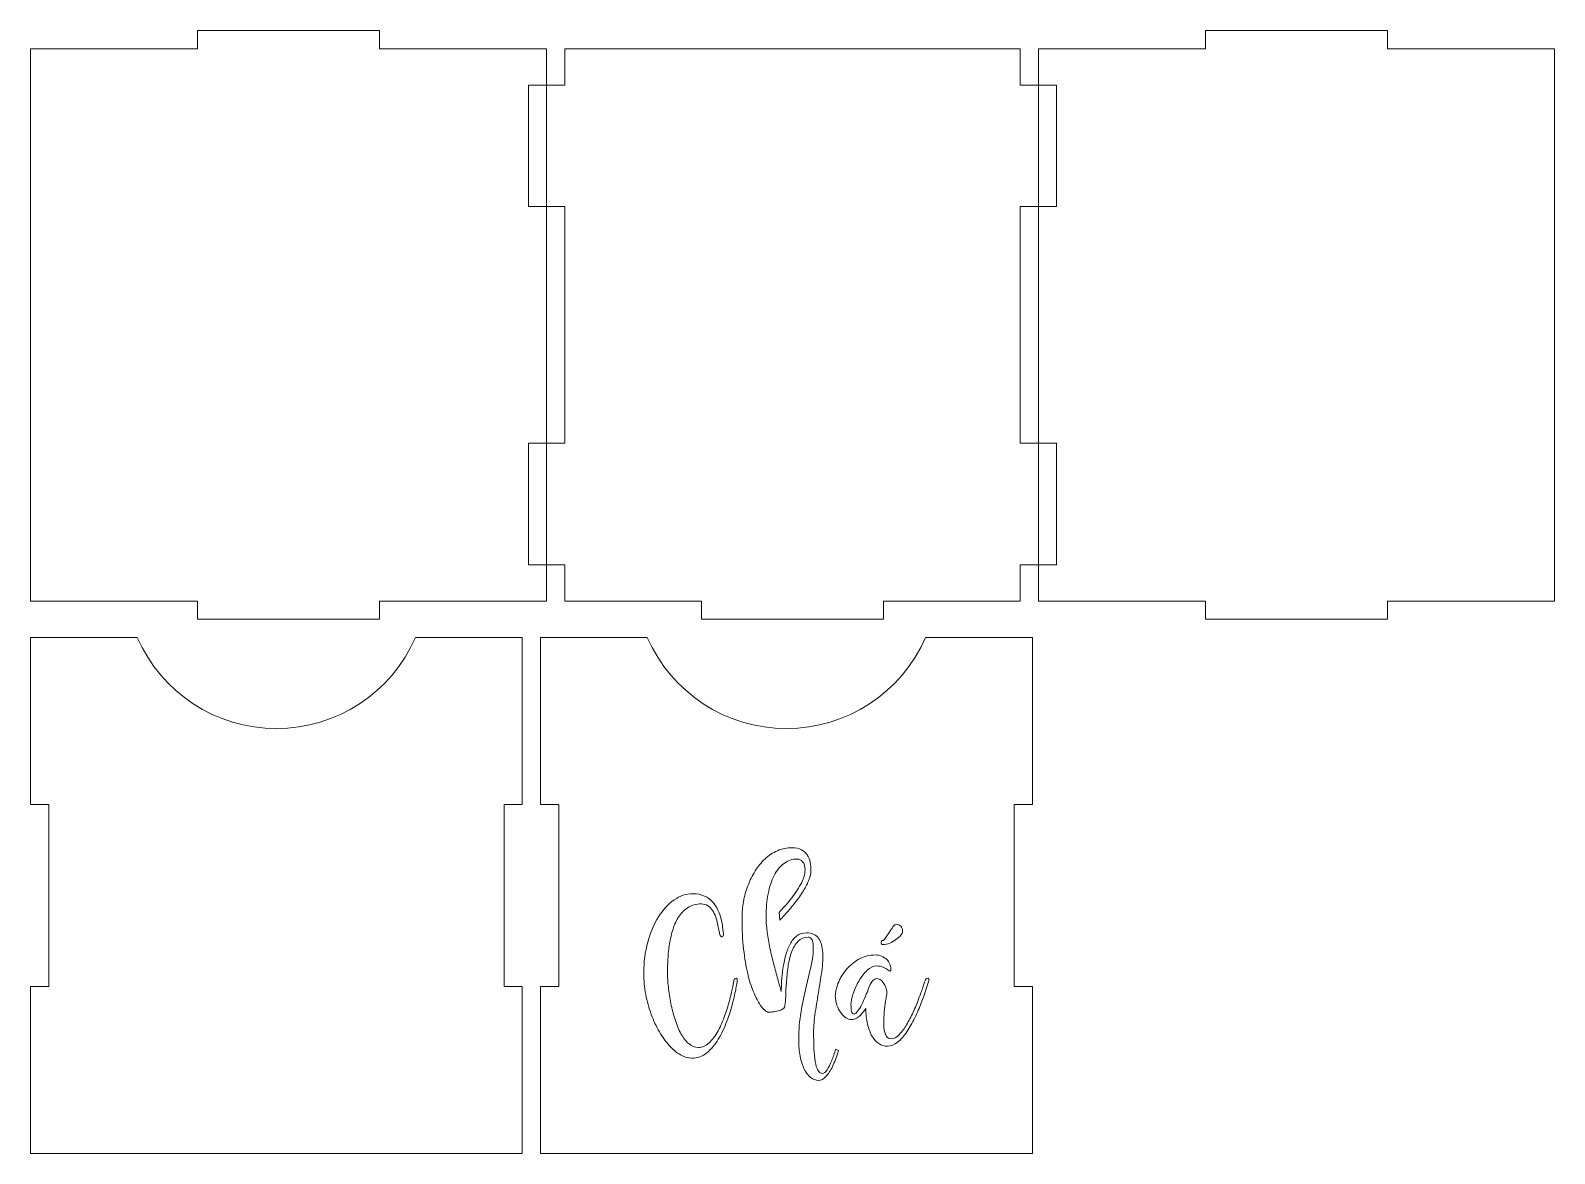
# Model space of a CAD drawing. Header units: millimetres. Extents: x -588 to 588, y -242 to 242.
# Drawn here: x -29.4 to 221.6, y 57.1 to 242.1 of the extents above; entities that cross this region are included whole.
import ezdxf

# ---------------------------------------------------------------- set-up
doc = ezdxf.new("R2010")
doc.units = ezdxf.units.MM
doc.header["$MEASUREMENT"] = 0
doc.layers.add('Layer 1', color=7, linetype='Continuous')

msp = doc.modelspace()

# ---------------------------------------------------------------- linework, layer by layer
at = {"layer": 'Layer 1', "color": 250, "lineweight": 20}
for points, knots in [([(52.5711, 154.1297), (52.5711, 154.1297), (52.5711, 174.1297), (52.5711, 174.1297), (52.5711, 174.1297), (52.5711, 174.1297), (55.5711, 174.1297), (55.5711, 174.1297), (55.5711, 174.1297), (55.5711, 174.1297), (55.5711, 213.1297), (55.5711, 213.1297), (55.5711, 213.1297), (55.5711, 213.1297), (52.5711, 213.1297), (52.5711, 213.1297), (52.5711, 213.1297), (52.5711, 213.1297), (52.5711, 233.1297), (52.5711, 233.1297), (52.5711, 233.1297), (52.5711, 233.1297), (55.5711, 233.1297), (55.5711, 233.1297), (55.5711, 233.1297), (55.5711, 233.1297), (55.5711, 239.1297), (55.5711, 239.1297), (55.5711, 239.1297), (55.5711, 239.1297), (28.0711, 239.1297), (28.0711, 239.1297), (28.0711, 239.1297), (28.0711, 239.1297), (28.0711, 242.1297), (28.0711, 242.1297), (28.0711, 242.1297), (28.0711, 242.1297), (-1.9289, 242.1297), (-1.9289, 242.1297), (-1.9289, 242.1297), (-1.9289, 242.1297), (-1.9289, 239.1297), (-1.9289, 239.1297), (-1.9289, 239.1297), (-1.9289, 239.1297), (-29.4289, 239.1297), (-29.4289, 239.1297), (-29.4289, 239.1297), (-29.4289, 239.1297), (-29.4289, 148.1297), (-29.4289, 148.1297), (-29.4289, 148.1297), (-29.4289, 148.1297), (-1.9289, 148.1297), (-1.9289, 148.1297), (-1.9289, 148.1297), (-1.9289, 148.1297), (-1.9289, 145.1297), (-1.9289, 145.1297), (-1.9289, 145.1297), (-1.9289, 145.1297), (28.0711, 145.1297), (28.0711, 145.1297), (28.0711, 145.1297), (28.0711, 145.1297), (28.0711, 148.1297), (28.0711, 148.1297), (28.0711, 148.1297), (28.0711, 148.1297), (55.5711, 148.1297), (55.5711, 148.1297), (55.5711, 148.1297), (55.5711, 148.1297), (55.5711, 154.1297), (55.5711, 154.1297), (55.5711, 154.1297), (55.5711, 154.1297), (52.5711, 154.1297), (52.5711, 154.1297)], [0, 0, 0, 0, 0.04761905, 0.04761905, 0.04761905, 0.04761905, 0.0952381, 0.0952381, 0.0952381, 0.0952381, 0.14285714, 0.14285714, 0.14285714, 0.14285714, 0.19047619, 0.19047619, 0.19047619, 0.19047619, 0.23809524, 0.23809524, 0.23809524, 0.23809524, 0.28571429, 0.28571429, 0.28571429, 0.28571429, 0.33333333, 0.33333333, 0.33333333, 0.33333333, 0.38095238, 0.38095238, 0.38095238, 0.38095238, 0.42857143, 0.42857143, 0.42857143, 0.42857143, 0.47619048, 0.47619048, 0.47619048, 0.47619048, 0.52380952, 0.52380952, 0.52380952, 0.52380952, 0.57142857, 0.57142857, 0.57142857, 0.57142857, 0.61904762, 0.61904762, 0.61904762, 0.61904762, 0.66666667, 0.66666667, 0.66666667, 0.66666667, 0.71428571, 0.71428571, 0.71428571, 0.71428571, 0.76190476, 0.76190476, 0.76190476, 0.76190476, 0.80952381, 0.80952381, 0.80952381, 0.80952381, 0.85714286, 0.85714286, 0.85714286, 0.85714286, 0.9047619, 0.9047619, 0.9047619, 0.9047619, 1, 1, 1, 1]), ([(139.5711, 154.1297), (139.5711, 154.1297), (139.5711, 174.1297), (139.5711, 174.1297), (139.5711, 174.1297), (139.5711, 174.1297), (136.5711, 174.1297), (136.5711, 174.1297), (136.5711, 174.1297), (136.5711, 174.1297), (136.5711, 213.1297), (136.5711, 213.1297), (136.5711, 213.1297), (136.5711, 213.1297), (139.5711, 213.1297), (139.5711, 213.1297), (139.5711, 213.1297), (139.5711, 213.1297), (139.5711, 233.1297), (139.5711, 233.1297), (139.5711, 233.1297), (139.5711, 233.1297), (136.5711, 233.1297), (136.5711, 233.1297), (136.5711, 233.1297), (136.5711, 233.1297), (136.5711, 239.1297), (136.5711, 239.1297), (136.5711, 239.1297), (136.5711, 239.1297), (164.0711, 239.1297), (164.0711, 239.1297), (164.0711, 239.1297), (164.0711, 239.1297), (164.0711, 242.1297), (164.0711, 242.1297), (164.0711, 242.1297), (164.0711, 242.1297), (194.0711, 242.1297), (194.0711, 242.1297), (194.0711, 242.1297), (194.0711, 242.1297), (194.0711, 239.1297), (194.0711, 239.1297), (194.0711, 239.1297), (194.0711, 239.1297), (221.5711, 239.1297), (221.5711, 239.1297), (221.5711, 239.1297), (221.5711, 239.1297), (221.5711, 148.1297), (221.5711, 148.1297), (221.5711, 148.1297), (221.5711, 148.1297), (194.0711, 148.1297), (194.0711, 148.1297), (194.0711, 148.1297), (194.0711, 148.1297), (194.0711, 145.1297), (194.0711, 145.1297), (194.0711, 145.1297), (194.0711, 145.1297), (164.0711, 145.1297), (164.0711, 145.1297), (164.0711, 145.1297), (164.0711, 145.1297), (164.0711, 148.1297), (164.0711, 148.1297), (164.0711, 148.1297), (164.0711, 148.1297), (136.5711, 148.1297), (136.5711, 148.1297), (136.5711, 148.1297), (136.5711, 148.1297), (136.5711, 154.1297), (136.5711, 154.1297), (136.5711, 154.1297), (136.5711, 154.1297), (139.5711, 154.1297), (139.5711, 154.1297)], [0, 0, 0, 0, 0.04761905, 0.04761905, 0.04761905, 0.04761905, 0.0952381, 0.0952381, 0.0952381, 0.0952381, 0.14285714, 0.14285714, 0.14285714, 0.14285714, 0.19047619, 0.19047619, 0.19047619, 0.19047619, 0.23809524, 0.23809524, 0.23809524, 0.23809524, 0.28571429, 0.28571429, 0.28571429, 0.28571429, 0.33333333, 0.33333333, 0.33333333, 0.33333333, 0.38095238, 0.38095238, 0.38095238, 0.38095238, 0.42857143, 0.42857143, 0.42857143, 0.42857143, 0.47619048, 0.47619048, 0.47619048, 0.47619048, 0.52380952, 0.52380952, 0.52380952, 0.52380952, 0.57142857, 0.57142857, 0.57142857, 0.57142857, 0.61904762, 0.61904762, 0.61904762, 0.61904762, 0.66666667, 0.66666667, 0.66666667, 0.66666667, 0.71428571, 0.71428571, 0.71428571, 0.71428571, 0.76190476, 0.76190476, 0.76190476, 0.76190476, 0.80952381, 0.80952381, 0.80952381, 0.80952381, 0.85714286, 0.85714286, 0.85714286, 0.85714286, 0.9047619, 0.9047619, 0.9047619, 0.9047619, 1, 1, 1, 1]), ([(133.5711, 239.1297), (133.5711, 239.1297), (58.5711, 239.1297), (58.5711, 239.1297), (58.5711, 239.1297), (58.5711, 239.1297), (58.5711, 233.1297), (58.5711, 233.1297), (58.5711, 233.1297), (58.5711, 233.1297), (55.5711, 233.1297), (55.5711, 233.1297), (55.5711, 233.1297), (55.5711, 233.1297), (55.5711, 213.1297), (55.5711, 213.1297), (55.5711, 213.1297), (55.5711, 213.1297), (58.5711, 213.1297), (58.5711, 213.1297), (58.5711, 213.1297), (58.5711, 213.1297), (58.5711, 174.1297), (58.5711, 174.1297), (58.5711, 174.1297), (58.5711, 174.1297), (55.5711, 174.1297), (55.5711, 174.1297), (55.5711, 174.1297), (55.5711, 174.1297), (55.5711, 154.1297), (55.5711, 154.1297), (55.5711, 154.1297), (55.5711, 154.1297), (58.5711, 154.1297), (58.5711, 154.1297), (58.5711, 154.1297), (58.5711, 154.1297), (58.5711, 148.1297), (58.5711, 148.1297), (58.5711, 148.1297), (58.5711, 148.1297), (81.0711, 148.1297), (81.0711, 148.1297), (81.0711, 148.1297), (81.0711, 148.1297), (81.0711, 145.1297), (81.0711, 145.1297), (81.0711, 145.1297), (81.0711, 145.1297), (111.0711, 145.1297), (111.0711, 145.1297), (111.0711, 145.1297), (111.0711, 145.1297), (111.0711, 148.1297), (111.0711, 148.1297), (111.0711, 148.1297), (111.0711, 148.1297), (133.5711, 148.1297), (133.5711, 148.1297), (133.5711, 148.1297), (133.5711, 148.1297), (133.5711, 154.1297), (133.5711, 154.1297), (133.5711, 154.1297), (133.5711, 154.1297), (136.5711, 154.1297), (136.5711, 154.1297), (136.5711, 154.1297), (136.5711, 154.1297), (136.5711, 174.1297), (136.5711, 174.1297), (136.5711, 174.1297), (136.5711, 174.1297), (133.5711, 174.1297), (133.5711, 174.1297), (133.5711, 174.1297), (133.5711, 174.1297), (133.5711, 213.1297), (133.5711, 213.1297), (133.5711, 213.1297), (133.5711, 213.1297), (136.5711, 213.1297), (136.5711, 213.1297), (136.5711, 213.1297), (136.5711, 213.1297), (136.5711, 233.1297), (136.5711, 233.1297), (136.5711, 233.1297), (136.5711, 233.1297), (133.5711, 233.1297), (133.5711, 233.1297), (133.5711, 233.1297), (133.5711, 233.1297), (133.5711, 239.1297), (133.5711, 239.1297)], [0, 0, 0, 0, 0.04, 0.04, 0.04, 0.04, 0.08, 0.08, 0.08, 0.08, 0.12, 0.12, 0.12, 0.12, 0.16, 0.16, 0.16, 0.16, 0.2, 0.2, 0.2, 0.2, 0.24, 0.24, 0.24, 0.24, 0.28, 0.28, 0.28, 0.28, 0.32, 0.32, 0.32, 0.32, 0.36, 0.36, 0.36, 0.36, 0.4, 0.4, 0.4, 0.4, 0.44, 0.44, 0.44, 0.44, 0.48, 0.48, 0.48, 0.48, 0.52, 0.52, 0.52, 0.52, 0.56, 0.56, 0.56, 0.56, 0.6, 0.6, 0.6, 0.6, 0.64, 0.64, 0.64, 0.64, 0.68, 0.68, 0.68, 0.68, 0.72, 0.72, 0.72, 0.72, 0.76, 0.76, 0.76, 0.76, 0.8, 0.8, 0.8, 0.8, 0.84, 0.84, 0.84, 0.84, 0.88, 0.88, 0.88, 0.88, 0.92, 0.92, 0.92, 0.92, 1, 1, 1, 1]), ([(48.5711, 114.6297), (48.5711, 114.6297), (48.5711, 84.6297), (48.5711, 84.6297), (48.5711, 84.6297), (48.5711, 84.6297), (51.5711, 84.6297), (51.5711, 84.6297), (51.5711, 84.6297), (51.5711, 84.6297), (51.5711, 57.1297), (51.5711, 57.1297), (51.5711, 57.1297), (51.5711, 57.1297), (-29.4289, 57.1297), (-29.4289, 57.1297), (-29.4289, 57.1297), (-29.4289, 57.1297), (-29.4289, 84.6297), (-29.4289, 84.6297), (-29.4289, 84.6297), (-29.4289, 84.6297), (-26.4289, 84.6297), (-26.4289, 84.6297), (-26.4289, 84.6297), (-26.4289, 84.6297), (-26.4289, 114.6297), (-26.4289, 114.6297), (-26.4289, 114.6297), (-26.4289, 114.6297), (-29.4289, 114.6297), (-29.4289, 114.6297), (-29.4289, 114.6297), (-29.4289, 114.6297), (-29.4289, 142.1297), (-29.4289, 142.1297), (-29.4289, 142.1297), (-29.4289, 142.1297), (-11.8418, 142.1297), (-11.8418, 142.1297), (-11.8418, 142.1297), (-7.8656, 133.019), (1.1305, 127.1297), (11.0711, 127.1297), (11.0711, 127.1297), (21.0117, 127.1297), (30.0078, 133.019), (33.984, 142.1297), (33.984, 142.1297), (33.984, 142.1297), (51.5711, 142.1297), (51.5711, 142.1297), (51.5711, 142.1297), (51.5711, 142.1297), (51.5711, 114.6297), (51.5711, 114.6297), (51.5711, 114.6297), (51.5711, 114.6297), (48.5711, 114.6297), (48.5711, 114.6297)], [0, 0, 0, 0, 0.0625, 0.0625, 0.0625, 0.0625, 0.125, 0.125, 0.125, 0.125, 0.1875, 0.1875, 0.1875, 0.1875, 0.25, 0.25, 0.25, 0.25, 0.3125, 0.3125, 0.3125, 0.3125, 0.375, 0.375, 0.375, 0.375, 0.4375, 0.4375, 0.4375, 0.4375, 0.5, 0.5, 0.5, 0.5, 0.5625, 0.5625, 0.5625, 0.5625, 0.625, 0.625, 0.625, 0.625, 0.6875, 0.6875, 0.6875, 0.6875, 0.75, 0.75, 0.75, 0.75, 0.8125, 0.8125, 0.8125, 0.8125, 0.875, 0.875, 0.875, 0.875, 1, 1, 1, 1]), ([(117.984, 142.1297), (117.984, 142.1297), (135.5711, 142.1297), (135.5711, 142.1297), (135.5711, 142.1297), (135.5711, 142.1297), (135.5711, 114.6297), (135.5711, 114.6297), (135.5711, 114.6297), (135.5711, 114.6297), (132.5711, 114.6297), (132.5711, 114.6297), (132.5711, 114.6297), (132.5711, 114.6297), (132.5711, 84.6297), (132.5711, 84.6297), (132.5711, 84.6297), (132.5711, 84.6297), (135.5711, 84.6297), (135.5711, 84.6297), (135.5711, 84.6297), (135.5711, 84.6297), (135.5711, 57.1297), (135.5711, 57.1297), (135.5711, 57.1297), (135.5711, 57.1297), (54.5711, 57.1297), (54.5711, 57.1297), (54.5711, 57.1297), (54.5711, 57.1297), (54.5711, 84.6297), (54.5711, 84.6297), (54.5711, 84.6297), (54.5711, 84.6297), (57.5711, 84.6297), (57.5711, 84.6297), (57.5711, 84.6297), (57.5711, 84.6297), (57.5711, 114.6297), (57.5711, 114.6297), (57.5711, 114.6297), (57.5711, 114.6297), (54.5711, 114.6297), (54.5711, 114.6297), (54.5711, 114.6297), (54.5711, 114.6297), (54.5711, 142.1297), (54.5711, 142.1297), (54.5711, 142.1297), (54.5711, 142.1297), (72.1582, 142.1297), (72.1582, 142.1297), (72.1582, 142.1297), (76.1344, 133.019), (85.1305, 127.1297), (95.0711, 127.1297), (95.0711, 127.1297), (105.0117, 127.1297), (114.0078, 133.019), (117.984, 142.1297)], [0, 0, 0, 0, 0.0625, 0.0625, 0.0625, 0.0625, 0.125, 0.125, 0.125, 0.125, 0.1875, 0.1875, 0.1875, 0.1875, 0.25, 0.25, 0.25, 0.25, 0.3125, 0.3125, 0.3125, 0.3125, 0.375, 0.375, 0.375, 0.375, 0.4375, 0.4375, 0.4375, 0.4375, 0.5, 0.5, 0.5, 0.5, 0.5625, 0.5625, 0.5625, 0.5625, 0.625, 0.625, 0.625, 0.625, 0.6875, 0.6875, 0.6875, 0.6875, 0.75, 0.75, 0.75, 0.75, 0.8125, 0.8125, 0.8125, 0.8125, 0.875, 0.875, 0.875, 0.875, 1, 1, 1, 1]), ([(98.979, 105.118), (98.8899, 105.5638), (98.7277, 105.9611), (98.4926, 106.3096), (98.4926, 106.3096), (98.2576, 106.6582), (97.9414, 106.946), (97.5442, 107.1729), (97.5442, 107.1729), (97.147, 107.3999), (96.6403, 107.5134), (96.0243, 107.5134), (96.0243, 107.5134), (95.1488, 107.5134), (94.3382, 107.3472), (93.5924, 107.0148), (93.5924, 107.0148), (92.8466, 106.6825), (92.1656, 106.2326), (91.5496, 105.6652), (91.5496, 105.6652), (90.9335, 105.0977), (90.3904, 104.433), (89.9202, 103.671), (89.9202, 103.671), (89.45, 102.909), (89.0528, 102.1024), (88.7286, 101.2512), (88.7286, 101.2512), (88.4043, 100.4001), (88.1611, 99.5206), (87.999, 98.6126), (87.999, 98.6126), (87.8369, 97.7047), (87.7558, 96.8211), (87.7558, 95.9618), (87.7558, 95.9618), (87.7558, 94.0325), (87.845, 92.31), (88.0233, 90.794), (88.0233, 90.794), (88.2016, 89.2782), (88.4245, 87.9447), (88.6921, 86.7936), (88.6921, 86.7936), (88.9596, 85.6425), (89.2636, 84.6616), (89.604, 83.851), (89.604, 83.851), (89.9445, 83.0404), (90.2729, 82.3837), (90.5889, 81.8811), (90.5889, 81.8811), (90.9051, 81.3786), (91.1928, 81.0097), (91.4522, 80.7746), (91.4522, 80.7746), (91.7117, 80.5395), (91.9062, 80.422), (92.0359, 80.422), (92.0359, 80.422), (92.2305, 80.422), (92.4859, 80.4342), (92.802, 80.4584), (92.802, 80.4584), (93.1181, 80.4828), (93.4262, 80.5355), (93.7261, 80.6166), (93.7261, 80.6166), (94.0261, 80.6976), (94.2855, 80.8111), (94.5043, 80.957), (94.5043, 80.957), (94.7232, 81.1029), (94.8327, 81.2894), (94.8327, 81.5164), (94.8327, 81.5164), (94.8327, 81.5164), (94.8327, 81.5406), (94.8327, 81.5406), (94.8327, 81.5406), (94.8975, 81.8649), (94.938, 82.3675), (94.9542, 83.0485), (94.9542, 83.0485), (94.9704, 83.7294), (95.0069, 84.4873), (95.0637, 85.3223), (95.0637, 85.3223), (95.1204, 86.1573), (95.2095, 87.0125), (95.3311, 87.8879), (95.3311, 87.8879), (95.4527, 88.7634), (95.6474, 89.5659), (95.9148, 90.2955), (95.9148, 90.2955), (96.1823, 91.0251), (96.5349, 91.6209), (96.9727, 92.0829), (96.9727, 92.0829), (97.4105, 92.545), (97.9698, 92.7761), (98.6507, 92.7761), (98.6507, 92.7761), (98.8615, 92.7761), (99.0236, 92.7071), (99.1371, 92.5693), (99.1371, 92.5693), (99.2506, 92.4316), (99.3357, 92.2654), (99.3924, 92.0708), (99.3924, 92.0708), (99.4492, 91.8763), (99.4816, 91.6736), (99.4898, 91.4628), (99.4898, 91.4628), (99.4978, 91.2521), (99.5019, 91.0818), (99.5019, 90.9521), (99.5019, 90.9521), (99.5019, 90.1253), (99.3762, 89.1768), (99.1249, 88.1068), (99.1249, 88.1068), (99.1249, 88.1068), (98.2981, 84.5806), (98.2981, 84.5806), (98.2981, 84.5806), (97.9982, 83.2998), (97.7225, 81.9339), (97.4712, 80.4828), (97.4712, 80.4828), (97.22, 79.0318), (97.0944, 77.5199), (97.0944, 75.9472), (97.0944, 75.9472), (97.0944, 74.9259), (97.1753, 73.9977), (97.3375, 73.1628), (97.3375, 73.1628), (97.4996, 72.3278), (97.7225, 71.6185), (98.0063, 71.0348), (98.0063, 71.0348), (98.29, 70.4512), (98.6345, 69.9972), (99.0398, 69.6729), (99.0398, 69.6729), (99.4452, 69.3487), (99.891, 69.1866), (100.3774, 69.1866), (100.3774, 69.1866), (100.7989, 69.1866), (101.2002, 69.3933), (101.5812, 69.8068), (101.5812, 69.8068), (101.9622, 70.2201), (102.3189, 70.7754), (102.6512, 71.4726), (102.6512, 71.4726), (102.9836, 72.1697), (103.2957, 72.9723), (103.5875, 73.8802), (103.5875, 73.8802), (103.5875, 73.8802), (103.6501, 74.0764), (103.6501, 74.0764), (103.6501, 74.0764), (103.6501, 74.0764), (103.1818, 74.3268), (103.1818, 74.3268), (103.1818, 74.3268), (102.9774, 73.6294), (102.764, 73.0063), (102.5418, 72.4576), (102.5418, 72.4576), (102.2824, 71.8172), (102.023, 71.3024), (101.7636, 70.9132), (101.7636, 70.9132), (101.5042, 70.5241), (101.2529, 70.3296), (101.0096, 70.3296), (101.0096, 70.3296), (100.6854, 70.3296), (100.4301, 70.5039), (100.2436, 70.8525), (100.2436, 70.8525), (100.0572, 71.201), (99.9113, 71.6793), (99.8059, 72.2873), (99.8059, 72.2873), (99.7005, 72.8952), (99.6316, 73.6087), (99.5991, 74.4274), (99.5991, 74.4274), (99.5667, 75.2461), (99.5505, 76.1257), (99.5505, 77.066), (99.5505, 77.066), (99.5505, 78.0874), (99.6437, 79.202), (99.8302, 80.4098), (99.8302, 80.4098), (100.0166, 81.6177), (100.2112, 82.8296), (100.4138, 84.0455), (100.4138, 84.0455), (100.6165, 85.2615), (100.7908, 86.4369), (100.9368, 87.5718), (100.9368, 87.5718), (101.0826, 88.7066), (101.111, 89.7119), (101.0219, 90.5873), (101.0219, 90.5873), (100.9327, 91.4628), (100.6854, 92.164), (100.2801, 92.691), (100.2801, 92.691), (99.8748, 93.2179), (99.2344, 93.4813), (98.3589, 93.4813), (98.3589, 93.4813), (97.7428, 93.4813), (97.2159, 93.311), (96.7781, 92.9706), (96.7781, 92.9706), (96.3404, 92.6301), (95.9715, 92.1803), (95.6716, 91.6209), (95.6716, 91.6209), (95.3717, 91.0616), (95.1285, 90.4293), (94.9421, 89.724), (94.9421, 89.724), (94.7557, 89.0188), (94.6097, 88.3095), (94.5043, 87.5961), (94.5043, 87.5961), (94.3989, 86.8828), (94.326, 86.1937), (94.2855, 85.529), (94.2855, 85.529), (94.2449, 84.8642), (94.2246, 84.2968), (94.2246, 83.8267), (94.2246, 83.8267), (94.0463, 84.4265), (93.8477, 85.1156), (93.6288, 85.8938), (93.6288, 85.8938), (93.41, 86.672), (93.1911, 87.4867), (92.9722, 88.3379), (92.9722, 88.3379), (92.7534, 89.189), (92.5507, 90.0604), (92.3643, 90.9521), (92.3643, 90.9521), (92.1777, 91.8438), (92.0279, 92.7193), (91.9143, 93.5786), (91.9143, 93.5786), (91.9143, 93.5786), (91.7685, 94.7945), (91.7685, 94.7945), (91.7685, 94.7945), (91.7522, 95.0378), (91.7401, 95.2728), (91.732, 95.4998), (91.732, 95.4998), (91.7239, 95.7268), (91.7198, 95.9537), (91.7198, 96.1807), (91.7198, 96.1807), (91.7198, 97.5264), (91.8332, 98.7747), (92.0603, 99.9258), (92.0603, 99.9258), (92.2873, 101.0769), (92.6196, 102.0781), (93.0573, 102.9293), (93.0573, 102.9293), (93.4951, 103.7805), (94.0342, 104.4451), (94.6746, 104.9234), (94.6746, 104.9234), (95.315, 105.4017), (96.0405, 105.6408), (96.8511, 105.6408), (96.8511, 105.6408), (97.1753, 105.6408), (97.4712, 105.4949), (97.7388, 105.2031), (97.7388, 105.2031), (98.0063, 104.9113), (98.14, 104.4572), (98.14, 103.8412), (98.14, 103.8412), (98.14, 103.1278), (97.9009, 102.3416), (97.4226, 101.4823), (97.4226, 101.4823), (96.9443, 100.6231), (96.3647, 99.7719), (95.6838, 98.9288), (95.6838, 98.9288), (95.0914, 98.1954), (94.4839, 97.5051), (93.8609, 96.8575), (93.8609, 96.8575), (93.8609, 96.8575), (93.9721, 95.5824), (93.9721, 95.5824), (93.9721, 95.5824), (94.2218, 95.8403), (94.4762, 96.1086), (94.7353, 96.3874), (94.7353, 96.3874), (95.2704, 96.963), (95.7973, 97.575), (96.3161, 98.2235), (96.3161, 98.2235), (96.8349, 98.8721), (97.301, 99.5165), (97.7144, 100.1569), (97.7144, 100.1569), (98.1279, 100.7973), (98.4643, 101.4296), (98.7237, 102.0538), (98.7237, 102.0538), (98.9831, 102.678), (99.1128, 103.2575), (99.1128, 103.7926), (99.1128, 103.7926), (99.1128, 104.2303), (99.0682, 104.6721), (98.979, 105.118)], [0, 0, 0, 0, 0.01162791, 0.01162791, 0.01162791, 0.01162791, 0.02325581, 0.02325581, 0.02325581, 0.02325581, 0.03488372, 0.03488372, 0.03488372, 0.03488372, 0.04651163, 0.04651163, 0.04651163, 0.04651163, 0.05813953, 0.05813953, 0.05813953, 0.05813953, 0.06976744, 0.06976744, 0.06976744, 0.06976744, 0.08139535, 0.08139535, 0.08139535, 0.08139535, 0.09302326, 0.09302326, 0.09302326, 0.09302326, 0.10465116, 0.10465116, 0.10465116, 0.10465116, 0.11627907, 0.11627907, 0.11627907, 0.11627907, 0.12790698, 0.12790698, 0.12790698, 0.12790698, 0.13953488, 0.13953488, 0.13953488, 0.13953488, 0.15116279, 0.15116279, 0.15116279, 0.15116279, 0.1627907, 0.1627907, 0.1627907, 0.1627907, 0.1744186, 0.1744186, 0.1744186, 0.1744186, 0.18604651, 0.18604651, 0.18604651, 0.18604651, 0.19767442, 0.19767442, 0.19767442, 0.19767442, 0.20930233, 0.20930233, 0.20930233, 0.20930233, 0.22093023, 0.22093023, 0.22093023, 0.22093023, 0.23255814, 0.23255814, 0.23255814, 0.23255814, 0.24418605, 0.24418605, 0.24418605, 0.24418605, 0.25581395, 0.25581395, 0.25581395, 0.25581395, 0.26744186, 0.26744186, 0.26744186, 0.26744186, 0.27906977, 0.27906977, 0.27906977, 0.27906977, 0.29069767, 0.29069767, 0.29069767, 0.29069767, 0.30232558, 0.30232558, 0.30232558, 0.30232558, 0.31395349, 0.31395349, 0.31395349, 0.31395349, 0.3255814, 0.3255814, 0.3255814, 0.3255814, 0.3372093, 0.3372093, 0.3372093, 0.3372093, 0.34883721, 0.34883721, 0.34883721, 0.34883721, 0.36046512, 0.36046512, 0.36046512, 0.36046512, 0.37209302, 0.37209302, 0.37209302, 0.37209302, 0.38372093, 0.38372093, 0.38372093, 0.38372093, 0.39534884, 0.39534884, 0.39534884, 0.39534884, 0.40697674, 0.40697674, 0.40697674, 0.40697674, 0.41860465, 0.41860465, 0.41860465, 0.41860465, 0.43023256, 0.43023256, 0.43023256, 0.43023256, 0.44186047, 0.44186047, 0.44186047, 0.44186047, 0.45348837, 0.45348837, 0.45348837, 0.45348837, 0.46511628, 0.46511628, 0.46511628, 0.46511628, 0.47674419, 0.47674419, 0.47674419, 0.47674419, 0.48837209, 0.48837209, 0.48837209, 0.48837209, 0.5, 0.5, 0.5, 0.5, 0.51162791, 0.51162791, 0.51162791, 0.51162791, 0.52325581, 0.52325581, 0.52325581, 0.52325581, 0.53488372, 0.53488372, 0.53488372, 0.53488372, 0.54651163, 0.54651163, 0.54651163, 0.54651163, 0.55813953, 0.55813953, 0.55813953, 0.55813953, 0.56976744, 0.56976744, 0.56976744, 0.56976744, 0.58139535, 0.58139535, 0.58139535, 0.58139535, 0.59302326, 0.59302326, 0.59302326, 0.59302326, 0.60465116, 0.60465116, 0.60465116, 0.60465116, 0.61627907, 0.61627907, 0.61627907, 0.61627907, 0.62790698, 0.62790698, 0.62790698, 0.62790698, 0.63953488, 0.63953488, 0.63953488, 0.63953488, 0.65116279, 0.65116279, 0.65116279, 0.65116279, 0.6627907, 0.6627907, 0.6627907, 0.6627907, 0.6744186, 0.6744186, 0.6744186, 0.6744186, 0.68604651, 0.68604651, 0.68604651, 0.68604651, 0.69767442, 0.69767442, 0.69767442, 0.69767442, 0.70930233, 0.70930233, 0.70930233, 0.70930233, 0.72093023, 0.72093023, 0.72093023, 0.72093023, 0.73255814, 0.73255814, 0.73255814, 0.73255814, 0.74418605, 0.74418605, 0.74418605, 0.74418605, 0.75581395, 0.75581395, 0.75581395, 0.75581395, 0.76744186, 0.76744186, 0.76744186, 0.76744186, 0.77906977, 0.77906977, 0.77906977, 0.77906977, 0.79069767, 0.79069767, 0.79069767, 0.79069767, 0.80232558, 0.80232558, 0.80232558, 0.80232558, 0.81395349, 0.81395349, 0.81395349, 0.81395349, 0.8255814, 0.8255814, 0.8255814, 0.8255814, 0.8372093, 0.8372093, 0.8372093, 0.8372093, 0.84883721, 0.84883721, 0.84883721, 0.84883721, 0.86046512, 0.86046512, 0.86046512, 0.86046512, 0.87209302, 0.87209302, 0.87209302, 0.87209302, 0.88372093, 0.88372093, 0.88372093, 0.88372093, 0.89534884, 0.89534884, 0.89534884, 0.89534884, 0.90697674, 0.90697674, 0.90697674, 0.90697674, 0.91860465, 0.91860465, 0.91860465, 0.91860465, 0.93023256, 0.93023256, 0.93023256, 0.93023256, 0.94186047, 0.94186047, 0.94186047, 0.94186047, 0.95348837, 0.95348837, 0.95348837, 0.95348837, 0.96511628, 0.96511628, 0.96511628, 0.96511628, 0.97674419, 0.97674419, 0.97674419, 0.97674419, 1, 1, 1, 1]), ([(82.919, 98.5762), (82.5543, 98.9734), (82.1044, 99.2976), (81.5693, 99.5489), (81.5693, 99.5489), (81.0343, 99.8002), (80.394, 99.9258), (79.6481, 99.9258), (79.6481, 99.9258), (78.5781, 99.9258), (77.5567, 99.5854), (76.584, 98.9044), (76.584, 98.9044), (75.6112, 98.2235), (74.7519, 97.2913), (74.0061, 96.1078), (74.0061, 96.1078), (73.2604, 94.9242), (72.6686, 93.5381), (72.2309, 91.9492), (72.2309, 91.9492), (71.7931, 90.3604), (71.5742, 88.6661), (71.5742, 86.8665), (71.5742, 86.8665), (71.5742, 85.6668), (71.6837, 84.4914), (71.9025, 83.3403), (71.9025, 83.3403), (72.1214, 82.1892), (72.4213, 81.0948), (72.8023, 80.0572), (72.8023, 80.0572), (73.1833, 79.0196), (73.6332, 78.059), (74.1521, 77.1754), (74.1521, 77.1754), (74.6709, 76.2918), (75.2221, 75.5298), (75.8057, 74.8894), (75.8057, 74.8894), (76.3894, 74.2491), (76.9933, 73.7464), (77.6175, 73.3816), (77.6175, 73.3816), (78.2417, 73.0169), (78.8618, 72.8344), (79.4779, 72.8344), (79.4779, 72.8344), (80.402, 72.8344), (81.2248, 73.1303), (81.9463, 73.7221), (81.9463, 73.7221), (82.6678, 74.3139), (83.3041, 75.0637), (83.8554, 75.9716), (83.8554, 75.9716), (84.4066, 76.8795), (84.8767, 77.8644), (85.2659, 78.9263), (85.2659, 78.9263), (85.6549, 79.9883), (85.9711, 80.9895), (86.2143, 81.9298), (86.2143, 81.9298), (86.4575, 82.8701), (86.6398, 83.6767), (86.7615, 84.3495), (86.7615, 84.3495), (86.8831, 85.0223), (86.952, 85.4155), (86.9682, 85.529), (86.9682, 85.529), (86.9844, 85.6911), (86.9722, 85.8128), (86.9317, 85.8938), (86.9317, 85.8938), (86.8912, 85.9748), (86.8385, 86.0154), (86.7736, 86.0154), (86.7736, 86.0154), (86.7088, 86.0154), (86.6398, 85.9789), (86.5669, 85.906), (86.5669, 85.906), (86.494, 85.833), (86.4494, 85.7317), (86.4331, 85.602), (86.4331, 85.602), (86.4331, 85.602), (86.2386, 84.6292), (86.2386, 84.6292), (86.2386, 84.6292), (86.1251, 84.0618), (85.9629, 83.3686), (85.7522, 82.5499), (85.7522, 82.5499), (85.5415, 81.7312), (85.2739, 80.8597), (84.9497, 79.9356), (84.9497, 79.9356), (84.6254, 79.0115), (84.2485, 78.1522), (83.8189, 77.3578), (83.8189, 77.3578), (83.3892, 76.5634), (82.9029, 75.9067), (82.3597, 75.3879), (82.3597, 75.3879), (81.8166, 74.8691), (81.2208, 74.6098), (80.5722, 74.6098), (80.5722, 74.6098), (79.9886, 74.6098), (79.4577, 74.8165), (78.9794, 75.2299), (78.9794, 75.2299), (78.5011, 75.6433), (78.0755, 76.1905), (77.7027, 76.8714), (77.7027, 76.8714), (77.3297, 77.5524), (77.0055, 78.3265), (76.7298, 79.1939), (76.7298, 79.1939), (76.4543, 80.0613), (76.2232, 80.949), (76.0368, 81.8568), (76.0368, 81.8568), (75.8503, 82.7647), (75.7125, 83.6564), (75.6233, 84.5319), (75.6233, 84.5319), (75.5342, 85.4074), (75.4896, 86.1856), (75.4896, 86.8665), (75.4896, 86.8665), (75.4896, 87.5637), (75.5098, 88.3256), (75.5504, 89.1526), (75.5504, 89.1526), (75.5909, 89.9794), (75.68, 90.8143), (75.8179, 91.6574), (75.8179, 91.6574), (75.9557, 92.5004), (76.1502, 93.3192), (76.4015, 94.1136), (76.4015, 94.1136), (76.6528, 94.9081), (76.9852, 95.6092), (77.3987, 96.2172), (77.3987, 96.2172), (77.812, 96.8252), (78.3187, 97.3156), (78.9185, 97.6885), (78.9185, 97.6885), (79.5184, 98.0614), (80.2318, 98.2479), (81.0586, 98.2479), (81.0586, 98.2479), (81.4802, 98.2479), (81.845, 98.1465), (82.153, 97.9439), (82.153, 97.9439), (82.461, 97.7412), (82.7164, 97.4859), (82.919, 97.1778), (82.919, 97.1778), (83.1217, 96.8698), (83.2879, 96.5212), (83.4176, 96.1321), (83.4176, 96.1321), (83.5473, 95.743), (83.6527, 95.3619), (83.7337, 94.9891), (83.7337, 94.9891), (83.8148, 94.6162), (83.8837, 94.2717), (83.9405, 93.9555), (83.9405, 93.9555), (83.9972, 93.6394), (84.0499, 93.3921), (84.0986, 93.2138), (84.0986, 93.2138), (84.1309, 93.0679), (84.1837, 92.9665), (84.2566, 92.9098), (84.2566, 92.9098), (84.3295, 92.8531), (84.4025, 92.8287), (84.4755, 92.8369), (84.4755, 92.8369), (84.5484, 92.8449), (84.6052, 92.8936), (84.6457, 92.9828), (84.6457, 92.9828), (84.6862, 93.072), (84.6984, 93.2057), (84.6822, 93.384), (84.6822, 93.384), (84.6822, 93.384), (84.5606, 94.4055), (84.5606, 94.4055), (84.5606, 94.4055), (84.5119, 94.827), (84.4268, 95.2809), (84.3053, 95.7673), (84.3053, 95.7673), (84.1837, 96.2537), (84.0135, 96.7442), (83.7946, 97.2386), (83.7946, 97.2386), (83.5756, 97.7331), (83.2839, 98.1789), (82.919, 98.5762)], [0, 0, 0, 0, 0.01818182, 0.01818182, 0.01818182, 0.01818182, 0.03636364, 0.03636364, 0.03636364, 0.03636364, 0.05454545, 0.05454545, 0.05454545, 0.05454545, 0.07272727, 0.07272727, 0.07272727, 0.07272727, 0.09090909, 0.09090909, 0.09090909, 0.09090909, 0.10909091, 0.10909091, 0.10909091, 0.10909091, 0.12727273, 0.12727273, 0.12727273, 0.12727273, 0.14545455, 0.14545455, 0.14545455, 0.14545455, 0.16363636, 0.16363636, 0.16363636, 0.16363636, 0.18181818, 0.18181818, 0.18181818, 0.18181818, 0.2, 0.2, 0.2, 0.2, 0.21818182, 0.21818182, 0.21818182, 0.21818182, 0.23636364, 0.23636364, 0.23636364, 0.23636364, 0.25454545, 0.25454545, 0.25454545, 0.25454545, 0.27272727, 0.27272727, 0.27272727, 0.27272727, 0.29090909, 0.29090909, 0.29090909, 0.29090909, 0.30909091, 0.30909091, 0.30909091, 0.30909091, 0.32727273, 0.32727273, 0.32727273, 0.32727273, 0.34545455, 0.34545455, 0.34545455, 0.34545455, 0.36363636, 0.36363636, 0.36363636, 0.36363636, 0.38181818, 0.38181818, 0.38181818, 0.38181818, 0.4, 0.4, 0.4, 0.4, 0.41818182, 0.41818182, 0.41818182, 0.41818182, 0.43636364, 0.43636364, 0.43636364, 0.43636364, 0.45454545, 0.45454545, 0.45454545, 0.45454545, 0.47272727, 0.47272727, 0.47272727, 0.47272727, 0.49090909, 0.49090909, 0.49090909, 0.49090909, 0.50909091, 0.50909091, 0.50909091, 0.50909091, 0.52727273, 0.52727273, 0.52727273, 0.52727273, 0.54545455, 0.54545455, 0.54545455, 0.54545455, 0.56363636, 0.56363636, 0.56363636, 0.56363636, 0.58181818, 0.58181818, 0.58181818, 0.58181818, 0.6, 0.6, 0.6, 0.6, 0.61818182, 0.61818182, 0.61818182, 0.61818182, 0.63636364, 0.63636364, 0.63636364, 0.63636364, 0.65454545, 0.65454545, 0.65454545, 0.65454545, 0.67272727, 0.67272727, 0.67272727, 0.67272727, 0.69090909, 0.69090909, 0.69090909, 0.69090909, 0.70909091, 0.70909091, 0.70909091, 0.70909091, 0.72727273, 0.72727273, 0.72727273, 0.72727273, 0.74545455, 0.74545455, 0.74545455, 0.74545455, 0.76363636, 0.76363636, 0.76363636, 0.76363636, 0.78181818, 0.78181818, 0.78181818, 0.78181818, 0.8, 0.8, 0.8, 0.8, 0.81818182, 0.81818182, 0.81818182, 0.81818182, 0.83636364, 0.83636364, 0.83636364, 0.83636364, 0.85454545, 0.85454545, 0.85454545, 0.85454545, 0.87272727, 0.87272727, 0.87272727, 0.87272727, 0.89090909, 0.89090909, 0.89090909, 0.89090909, 0.90909091, 0.90909091, 0.90909091, 0.90909091, 0.92727273, 0.92727273, 0.92727273, 0.92727273, 0.94545455, 0.94545455, 0.94545455, 0.94545455, 0.96363636, 0.96363636, 0.96363636, 0.96363636, 1, 1, 1, 1]), ([(113.2422, 94.8918), (113.0476, 94.8918), (112.8409, 94.754), (112.622, 94.4825), (112.622, 94.4825), (112.4031, 94.2109), (112.1883, 93.9028), (111.9775, 93.5664), (111.9775, 93.5664), (111.9775, 93.5664), (111.406, 92.6504), (111.406, 92.6504), (111.406, 92.6504), (111.2358, 92.3788), (111.094, 92.241), (110.9805, 92.241), (110.9805, 92.241), (110.8832, 92.241), (110.8062, 92.2045), (110.7495, 92.1276), (110.7495, 92.1276), (110.6927, 92.0506), (110.6643, 91.9736), (110.6643, 91.8884), (110.6643, 91.8884), (110.6643, 91.8033), (110.6927, 91.7263), (110.7495, 91.6493), (110.7495, 91.6493), (110.8062, 91.5723), (110.8994, 91.5358), (111.0291, 91.5358), (111.0291, 91.5358), (111.3695, 91.5358), (111.7222, 91.6169), (112.087, 91.7789), (112.087, 91.7789), (112.4517, 91.9411), (112.7922, 92.1357), (113.1084, 92.3626), (113.1084, 92.3626), (113.4245, 92.5896), (113.6839, 92.8287), (113.8866, 93.0801), (113.8866, 93.0801), (114.0893, 93.3314), (114.1906, 93.5462), (114.1906, 93.7245), (114.1906, 93.7245), (114.1906, 94.0812), (114.0893, 94.3649), (113.8866, 94.5757), (113.8866, 94.5757), (113.6839, 94.7865), (113.4691, 94.8918), (113.2422, 94.8918)], [0, 0, 0, 0, 0.06666667, 0.06666667, 0.06666667, 0.06666667, 0.13333333, 0.13333333, 0.13333333, 0.13333333, 0.2, 0.2, 0.2, 0.2, 0.26666667, 0.26666667, 0.26666667, 0.26666667, 0.33333333, 0.33333333, 0.33333333, 0.33333333, 0.4, 0.4, 0.4, 0.4, 0.46666667, 0.46666667, 0.46666667, 0.46666667, 0.53333333, 0.53333333, 0.53333333, 0.53333333, 0.6, 0.6, 0.6, 0.6, 0.66666667, 0.66666667, 0.66666667, 0.66666667, 0.73333333, 0.73333333, 0.73333333, 0.73333333, 0.8, 0.8, 0.8, 0.8, 0.86666667, 0.86666667, 0.86666667, 0.86666667, 1, 1, 1, 1]), ([(116.7441, 82.3432), (116.4685, 81.6299), (116.1563, 80.9002), (115.8078, 80.1545), (115.8078, 80.1545), (115.4592, 79.4087), (115.0985, 78.7319), (114.7256, 78.1238), (114.7256, 78.1238), (114.3527, 77.5159), (113.9677, 77.0132), (113.5705, 76.616), (113.5705, 76.616), (113.1732, 76.2189), (112.7801, 76.0202), (112.391, 76.0202), (112.391, 76.0202), (111.9856, 76.0202), (111.6898, 76.1905), (111.5033, 76.535), (111.5033, 76.535), (111.3169, 76.8754), (111.1953, 77.3132), (111.1386, 77.8442), (111.1386, 77.8442), (111.0818, 78.3711), (111.0737, 78.9507), (111.1142, 79.5789), (111.1142, 79.5789), (111.1548, 80.2072), (111.2115, 80.803), (111.2844, 81.3704), (111.2844, 81.3704), (111.3574, 81.9379), (111.4304, 82.4283), (111.5033, 82.8418), (111.5033, 82.8418), (111.5763, 83.2552), (111.6128, 83.5186), (111.6128, 83.6321), (111.6128, 83.6321), (111.6128, 83.7942), (111.5763, 84.005), (111.5033, 84.2644), (111.5033, 84.2644), (111.4304, 84.5237), (111.325, 84.7791), (111.1872, 85.0304), (111.1872, 85.0304), (111.0494, 85.2817), (110.8792, 85.4966), (110.6765, 85.6749), (110.6765, 85.6749), (110.4738, 85.8532), (110.2347, 85.9425), (109.9591, 85.9425), (109.9591, 85.9425), (109.7158, 85.9425), (109.4929, 85.833), (109.2903, 85.6141), (109.2903, 85.6141), (109.0877, 85.3953), (108.9052, 85.0994), (108.7431, 84.7265), (108.7431, 84.7265), (108.7431, 84.7265), (108.6458, 84.4711), (108.6458, 84.4711), (108.6458, 84.4711), (108.6458, 84.4711), (108.5486, 84.1915), (108.5486, 84.1915), (108.5486, 84.1915), (108.4351, 83.8834), (108.2811, 83.4983), (108.0865, 83.0363), (108.0865, 83.0363), (107.892, 82.5743), (107.6853, 82.1243), (107.4664, 81.6866), (107.4664, 81.6866), (107.2475, 81.2489), (107.0245, 80.876), (106.7976, 80.568), (106.7976, 80.568), (106.5707, 80.2598), (106.3761, 80.1059), (106.2139, 80.1059), (106.2139, 80.1059), (105.987, 80.1059), (105.8451, 80.264), (105.7883, 80.5801), (105.7883, 80.5801), (105.7316, 80.8921), (105.7032, 81.2205), (105.7032, 81.5609), (105.7032, 81.5609), (105.7032, 82.0959), (105.8248, 82.7322), (106.068, 83.474), (106.068, 83.474), (106.3112, 84.2198), (106.6314, 84.9251), (107.0286, 85.5979), (107.0286, 85.5979), (107.4259, 86.2666), (107.8757, 86.8423), (108.3783, 87.3205), (108.3783, 87.3205), (108.881, 87.7947), (109.3916, 88.0339), (109.9104, 88.0339), (109.9104, 88.0339), (110.3482, 88.0339), (110.7211, 87.9609), (111.0291, 87.815), (111.0291, 87.815), (111.3371, 87.6691), (111.5803, 87.5313), (111.7587, 87.4016), (111.7587, 87.4016), (111.937, 87.2719), (112.0667, 87.1989), (112.1477, 87.1827), (112.1477, 87.1827), (112.2288, 87.1665), (112.2694, 87.2881), (112.2694, 87.5475), (112.2694, 87.5475), (112.2694, 87.8069), (112.2126, 88.0744), (112.0991, 88.35), (112.0991, 88.35), (111.9856, 88.6256), (111.8195, 88.8728), (111.6006, 89.0917), (111.6006, 89.0917), (111.3817, 89.3106), (111.1142, 89.489), (110.7981, 89.6268), (110.7981, 89.6268), (110.4819, 89.7645), (110.1293, 89.8335), (109.7402, 89.8335), (109.7402, 89.8335), (108.6702, 89.8335), (107.7258, 89.5902), (106.907, 89.1039), (106.907, 89.1039), (106.0883, 88.6175), (105.3992, 88.0257), (104.8399, 87.3286), (104.8399, 87.3286), (104.2806, 86.6315), (103.855, 85.8938), (103.5631, 85.1156), (103.5631, 85.1156), (103.2713, 84.3374), (103.1254, 83.6564), (103.1254, 83.0727), (103.1254, 83.0727), (103.1254, 82.554), (103.2106, 82.0595), (103.3808, 81.5894), (103.3808, 81.5894), (103.551, 81.1192), (103.7618, 80.7057), (104.0131, 80.3491), (104.0131, 80.3491), (104.2644, 79.9923), (104.54, 79.7087), (104.8399, 79.4979), (104.8399, 79.4979), (105.1398, 79.2871), (105.4276, 79.1817), (105.7032, 79.1817), (105.7032, 79.1817), (106.2058, 79.1817), (106.6558, 79.36), (107.053, 79.7167), (107.053, 79.7167), (107.4502, 80.0734), (107.8109, 80.5111), (108.1351, 81.03), (108.1351, 81.03), (108.1514, 80.0896), (108.2486, 79.2343), (108.427, 78.4643), (108.427, 78.4643), (108.6053, 77.6942), (108.8485, 77.0376), (109.1565, 76.4944), (109.1565, 76.4944), (109.4646, 75.9513), (109.8334, 75.5339), (110.263, 75.242), (110.263, 75.242), (110.6927, 74.9502), (111.1832, 74.8043), (111.7344, 74.8043), (111.7344, 74.8043), (112.3018, 74.8043), (112.853, 75.0272), (113.388, 75.473), (113.388, 75.473), (113.9231, 75.919), (114.4257, 76.4864), (114.8959, 77.1754), (114.8959, 77.1754), (115.366, 77.8644), (115.8038, 78.6304), (116.209, 79.4735), (116.209, 79.4735), (116.6144, 80.3166), (116.971, 81.1354), (117.2791, 81.9298), (117.2791, 81.9298), (117.5872, 82.7242), (117.8465, 83.4497), (118.0573, 84.1064), (118.0573, 84.1064), (118.0573, 84.1064), (118.5194, 85.5533), (118.5194, 85.5533), (118.5194, 85.5533), (118.568, 85.683), (118.568, 85.7884), (118.5194, 85.8695), (118.5194, 85.8695), (118.4707, 85.9505), (118.4099, 85.9951), (118.337, 86.0032), (118.337, 86.0032), (118.2641, 86.0113), (118.183, 85.983), (118.0938, 85.9181), (118.0938, 85.9181), (118.0046, 85.8532), (117.9438, 85.7398), (117.9114, 85.5776), (117.9114, 85.5776), (117.8141, 85.2858), (117.6642, 84.8521), (117.4615, 84.2766), (117.4615, 84.2766), (117.2588, 83.701), (117.0196, 83.0566), (116.7441, 82.3432)], [0, 0, 0, 0, 0.01587302, 0.01587302, 0.01587302, 0.01587302, 0.03174603, 0.03174603, 0.03174603, 0.03174603, 0.04761905, 0.04761905, 0.04761905, 0.04761905, 0.06349206, 0.06349206, 0.06349206, 0.06349206, 0.07936508, 0.07936508, 0.07936508, 0.07936508, 0.0952381, 0.0952381, 0.0952381, 0.0952381, 0.11111111, 0.11111111, 0.11111111, 0.11111111, 0.12698413, 0.12698413, 0.12698413, 0.12698413, 0.14285714, 0.14285714, 0.14285714, 0.14285714, 0.15873016, 0.15873016, 0.15873016, 0.15873016, 0.17460317, 0.17460317, 0.17460317, 0.17460317, 0.19047619, 0.19047619, 0.19047619, 0.19047619, 0.20634921, 0.20634921, 0.20634921, 0.20634921, 0.22222222, 0.22222222, 0.22222222, 0.22222222, 0.23809524, 0.23809524, 0.23809524, 0.23809524, 0.25396825, 0.25396825, 0.25396825, 0.25396825, 0.26984127, 0.26984127, 0.26984127, 0.26984127, 0.28571429, 0.28571429, 0.28571429, 0.28571429, 0.3015873, 0.3015873, 0.3015873, 0.3015873, 0.31746032, 0.31746032, 0.31746032, 0.31746032, 0.33333333, 0.33333333, 0.33333333, 0.33333333, 0.34920635, 0.34920635, 0.34920635, 0.34920635, 0.36507937, 0.36507937, 0.36507937, 0.36507937, 0.38095238, 0.38095238, 0.38095238, 0.38095238, 0.3968254, 0.3968254, 0.3968254, 0.3968254, 0.41269841, 0.41269841, 0.41269841, 0.41269841, 0.42857143, 0.42857143, 0.42857143, 0.42857143, 0.44444444, 0.44444444, 0.44444444, 0.44444444, 0.46031746, 0.46031746, 0.46031746, 0.46031746, 0.47619048, 0.47619048, 0.47619048, 0.47619048, 0.49206349, 0.49206349, 0.49206349, 0.49206349, 0.50793651, 0.50793651, 0.50793651, 0.50793651, 0.52380952, 0.52380952, 0.52380952, 0.52380952, 0.53968254, 0.53968254, 0.53968254, 0.53968254, 0.55555556, 0.55555556, 0.55555556, 0.55555556, 0.57142857, 0.57142857, 0.57142857, 0.57142857, 0.58730159, 0.58730159, 0.58730159, 0.58730159, 0.6031746, 0.6031746, 0.6031746, 0.6031746, 0.61904762, 0.61904762, 0.61904762, 0.61904762, 0.63492063, 0.63492063, 0.63492063, 0.63492063, 0.65079365, 0.65079365, 0.65079365, 0.65079365, 0.66666667, 0.66666667, 0.66666667, 0.66666667, 0.68253968, 0.68253968, 0.68253968, 0.68253968, 0.6984127, 0.6984127, 0.6984127, 0.6984127, 0.71428571, 0.71428571, 0.71428571, 0.71428571, 0.73015873, 0.73015873, 0.73015873, 0.73015873, 0.74603175, 0.74603175, 0.74603175, 0.74603175, 0.76190476, 0.76190476, 0.76190476, 0.76190476, 0.77777778, 0.77777778, 0.77777778, 0.77777778, 0.79365079, 0.79365079, 0.79365079, 0.79365079, 0.80952381, 0.80952381, 0.80952381, 0.80952381, 0.82539683, 0.82539683, 0.82539683, 0.82539683, 0.84126984, 0.84126984, 0.84126984, 0.84126984, 0.85714286, 0.85714286, 0.85714286, 0.85714286, 0.87301587, 0.87301587, 0.87301587, 0.87301587, 0.88888889, 0.88888889, 0.88888889, 0.88888889, 0.9047619, 0.9047619, 0.9047619, 0.9047619, 0.92063492, 0.92063492, 0.92063492, 0.92063492, 0.93650794, 0.93650794, 0.93650794, 0.93650794, 0.95238095, 0.95238095, 0.95238095, 0.95238095, 0.96825397, 0.96825397, 0.96825397, 0.96825397, 1, 1, 1, 1])]:
    msp.add_open_spline(points, degree=3, knots=knots, dxfattribs=at)

doc.saveas('drawing.dxf')
